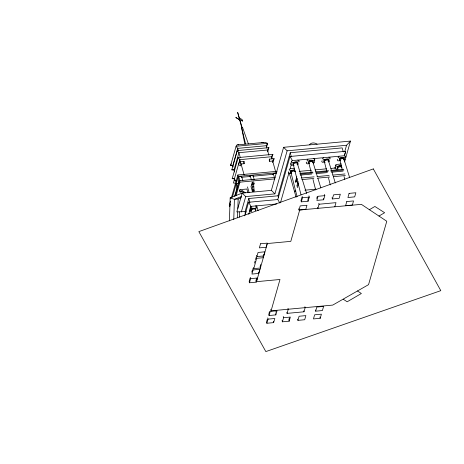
<?xml version="1.0" encoding="UTF-8"?>
<svg xmlns="http://www.w3.org/2000/svg" width="464" height="464" viewBox="0 0 464 464"><rect width="100%" height="100%" fill="white"/><g stroke="black" fill="none" stroke-linecap="round" stroke-linejoin="round"><path stroke-width="0.7" d="M229.407 220.893L230.173 197.855L242.173 193.088L271.37 190.368L274.908 193.865L287.129 150.806L283.591 147.308L271.37 190.368M233.752 219.6L234.419 199.323L241.442 196.533M237.539 217.802L237.73 212.007M237.846 208.388L238.16 198.975L241.35 197.705M339.01 156.252L338.059 157.244L339.352 158.172L340.675 157.737L345.1 157.632L345.854 156.994L345.506 156.09L344.369 155.747L292.43 160.59L291.543 161.124L290.667 164.43L291.966 165.358L293.283 164.923M291.543 161.124L291.705 162.04L292.772 162.51L299.007 161.739L299.239 160.863L297.789 160.092M341.382 163.989L336.69 164.424L335.803 164.958L334.927 168.264L336.226 169.192L337.548 168.757M335.803 164.958L335.965 165.874L337.032 166.35L341.284 165.642M248.391 143.927L242.498 127.275L241.541 127.362L244.783 143.927M233.125 166.941L232.789 165.729L237.713 148.37L236.077 146.276L236.936 144.942L264.909 142.338L267.67 143.335L266.498 147.459M234.546 171.993L234.001 170.05L231.826 169.836L237.29 150.597L268.882 147.651L267.716 151.774M234.001 170.05L238.931 152.691L237.29 150.597M234.772 180.305L234.378 178.907L232.203 178.692L238.2 157.574L272.878 154.344L271.718 158.433M234.378 178.907L239.836 159.668L238.2 157.574M234.221 180.194L236.124 181.349L235.758 180.049L234.221 180.194L233.421 183.013L235.59 183.228M239.412 161.895L238.612 164.714L240.52 165.863L241.054 163.983L239.412 161.895L244.041 161.466L244.134 163.699L241.054 163.983M230.446 201.208L229.268 205.355L229.674 206.793L230.457 204.027M231.426 197.757L237.893 174.963L277.101 171.309M232.418 197.125L238.299 176.401L237.893 174.963M238.937 183.448L236.797 183.645L236.304 185.38L237.342 189.08M242.834 180.745L241.622 176.43L238.769 176.697L238.276 178.431L239.314 182.132M244.041 161.466L243.774 162.406L244.134 163.699M234.61 196.243L237.156 187.27M238.136 183.819L239.117 180.368M235.196 195.912L239.511 180.716L275.158 177.393M236.188 195.28L239.917 182.155L239.511 180.716M247.938 192.792L246.877 189.022L240.01 189.66L239.453 190.936L239.731 191.847L241.361 192.026L241.698 191.18L243.751 192.879L244 191.992L241.953 190.286L241.616 191.139L240.456 191.238L240.219 192.125M249.852 176.79L250.177 175.636L253.031 175.369L254.243 179.684L252.816 179.817M241.344 211.961L245.711 196.585L242.173 193.088L236.843 211.88L246.077 211.52M252.196 182.369L251.007 186.551L252.422 191.58L253.883 191.441L254.115 190.634L253.582 184.063C254.568 185.397 254.226 180.397 252.196 182.369C252.88 182.613 252.747 185.478 252.12 184.202L252.422 191.58M343.302 151.937L342.165 147.894L290.22 152.737L278 195.791L248.803 198.517L245.41 210.476L245.978 212.495M244.731 215.824L248.582 202.263L277.779 199.543L279.862 203.064M250.856 206.387C249.284 208.388 249.887 215.615 251.094 208.725C251.755 208.295 251.529 205.848 250.856 206.387L276.648 203.98M248.745 214.345L251.012 206.37L248.582 202.263M269.468 159.094L269.201 160.034L269.561 161.327L272.646 161.043L274.091 158.665L269.468 159.094L269.561 161.327M255.432 209.479L255.768 208.29C256.43 207.86 256.203 205.413 255.531 205.946M255.409 210.488L256.731 205.836L258.088 210.673M274.091 158.665L273.29 161.478L272.507 162.441M272.942 174.638L273.267 173.478L276.121 173.217M249.307 280.859L250.09 278.116M251.778 272.165L252.364 270.106M254.516 263.076L255.101 261.017M255.496 259.643L256.076 257.584M250.63 278.649L257.392 278.017L256.221 282.135L249.458 282.767L250.63 278.649L250.282 277.426M253.095 269.955L251.929 274.073L258.692 273.441L259.863 269.323L253.095 269.955L252.752 268.731M256.894 256.575L258.059 252.457L264.828 251.824L263.656 255.942L256.894 256.575L256.551 255.351M260.698 264.509L260.113 266.568L260.513 268.001L253.75 268.627L256.673 258.326L256.406 257.375M277.779 199.543L290 156.484L345.68 151.293L344.3 156.159M256.464 278.858L255.879 280.917L256.221 282.135M280.604 202.258L288.904 173.008M290.081 168.867L291.253 164.732M295.307 182.074L296.798 176.825M295.713 182.207L296.832 178.263M296.223 182.068L297.18 178.686M296.821 186.134L298.126 181.534M297.262 187.705L298.567 183.106M267.31 319.29L266.533 322.039L266.875 323.257L273.644 322.631L274.81 318.507L268.047 319.139L266.875 323.257M268.923 313.612L269.509 311.553M301.965 197.188L300.991 200.622L301.333 201.846L308.102 201.214L309.268 197.096L308.925 195.872M269.074 315.52L270.239 311.402L277.008 310.77L275.836 314.888L269.074 315.52L268.731 314.302M299.013 210.024L300.185 205.9L306.948 205.274L305.782 209.392L299.013 210.024L298.671 208.8M301.333 201.846L302.505 197.728L302.163 196.504M271.086 310.834L279.983 279.49L256.505 281.677L267.328 243.542L290.806 241.355L299.698 210.018L361.375 204.346L386.785 221.264L368.549 284.658L332.74 305.086L271.086 310.834L270.709 309.488M313.235 163.374L313.989 162.731L314.795 159.889L314.447 158.984L313.316 158.647M307.951 199.305L308.537 197.246M316.715 198.488L317.301 196.429M283.574 317.695L290.336 317.063L289.171 321.181L282.402 321.813L283.574 317.695L283.231 316.471M304.894 306.733L305.161 307.684L303.995 311.802L287.077 313.38L288.248 309.262L287.976 308.305M318.803 203.273L319.07 204.23L317.898 208.348L317.631 207.396M289.408 317.898L288.828 319.963L289.171 321.181M324.8 195.646L318.031 196.278L316.866 200.396L323.628 199.769L324.8 195.646L324.452 194.428M344.769 151.537L346.55 145.267L350.494 141.073L283.591 147.308M297.929 320.363L299.1 316.245L305.863 315.613L304.697 319.737L297.929 320.363L297.586 319.145M332.392 198.952L333.558 194.828L340.327 194.201L339.155 198.319L332.392 198.952L332.05 197.728M344.578 161.913L350.494 141.073M334.817 206.77L335.982 202.652L319.07 204.23M315.653 311.176L316.825 307.058L323.588 306.426L322.422 310.549L315.653 311.176L315.311 309.958M320.224 318.287L321.395 314.169L314.627 314.795L313.461 318.919L320.224 318.287L319.882 317.063M344.369 155.747L345.68 151.293M231.182 163.763L230.614 165.52L232.789 165.729M266.904 148.132L266.226 145.713L267.67 143.335L236.077 146.276L230.614 165.52L232.052 165.387M268.894 155.214L267.438 150.029L268.882 147.651M272.02 158.816L271.434 156.722L272.878 154.344M314.795 159.889L314.041 160.527L309.621 160.631L308.299 161.066L307 160.138L307.957 159.146M240.01 189.66L239.697 190.513L240.468 191.238M290.731 163.966L291.079 163.606M288.759 171.784L288.347 172.608L289.049 173.397L290.963 173.101M322.132 160.712L321.72 161.536L322.422 162.325L324.342 162.029A2.436 1.328 -15.7 0 1 324.794 160.138A2.436 1.328 -15.7 0 1 327.996 159.593A2.436 1.328 -15.7 0 1 328.147 161.408M337.659 159.262L337.247 160.086L337.949 160.88L339.868 160.579M334.996 167.8L335.339 167.44M369.222 209.798L374.871 206.463L384.627 212.715L378.978 216.044M297.708 164.824L298.433 163.705M328.761 161.93L329.515 161.286L329.167 160.382M344.288 160.48L345.013 159.367M308.815 163.479L307.493 163.908L306.426 163.438L306.257 162.522L307.151 161.988M323.483 157.696L322.532 158.688L323.826 159.616L330.061 158.845L329.979 157.54L328.843 157.197M261.307 142.721L263.181 142.355M266.226 145.713L237.713 148.37L238.397 150.788M267.438 150.029L238.931 152.691L240.201 157.221M287.129 150.806L346.55 145.267M271.434 156.722L239.836 159.668L240.625 162.458M231.826 169.836L233.984 169.638M294.13 168.397L290.104 168.768L289.153 169.76L290.452 170.688L294.704 169.981M238.299 176.401L276.793 172.811M299.199 171.373L311.466 170.23M315.073 169.894L326.615 168.815M330.942 168.415L335.275 168.009M241.373 177.3L249.986 176.494M252.857 176.227L273.667 174.29M232.203 178.692L234.326 178.495M299.883 173.339L312.788 172.132M315.653 171.866L328.564 170.665M330.71 170.462L343.621 169.261M300.104 174.122L313.009 172.921M315.874 172.654L328.065 171.518M330.936 171.251L343.841 170.044M300.278 175.108L311.692 174.046M315.972 173.646L327.387 172.579M331.667 172.185L343.082 171.117M239.917 182.155L274.845 178.901M301.206 178.048L314.111 176.848M316.982 176.581L329.167 175.444M332.752 175.108L344.943 173.971M252.636 183.941L254.104 183.808M301.646 179.62L313.838 178.483M317.422 178.153L329.608 177.016M333.198 176.68L345.384 175.543M252.37 186.98L253.837 186.841M252.381 189.335L253.849 189.202M252.654 190.768L254.115 190.634M294.402 191.168L295.841 191.035M304.929 190.188L316.042 189.15M231.606 197.722L230.173 197.855L234.419 199.323L238.16 198.975M245.711 196.585L274.908 193.865M302.505 197.728L309.268 197.096M256.673 258.326L263.442 257.694L263.036 256.267M237.736 144.727L238.751 144.82M244 191.992L245.682 192.757M239.586 119.538L235.787 117.502L239.702 119.944M239.227 117.769L242.243 119.654L241.964 120.106L242.672 121.174L239.691 119.312L237.661 112.404L241.738 127.484L242.133 127.733M357.506 290.974L361.363 293.503L347.165 301.791L343.308 299.268M290 156.484L292.43 160.59M344.01 159.349L349.554 177.347M328.483 160.793L331.47 170.485M331.893 171.871L332.961 175.334M333.384 176.72L335.304 182.949M312.956 162.243L315.938 171.935M316.367 173.321L317.434 176.784M317.857 178.164L320.844 187.862M297.43 163.688L300.411 173.385M300.84 174.766L301.902 178.228M302.331 179.614L306.594 193.459M239.691 119.312L241.947 127.084M323.286 198.546L323.628 199.769M307.76 199.996L308.102 201.214M290.22 152.737L291.357 156.774M289.292 172.985L296.102 197.229M272.612 160.909L275.749 172.074M273.267 173.478L274.479 177.793M278 195.791L278.568 197.815M303.723 310.851L303.995 311.802M250.177 175.636L251.395 179.945M253.535 190.188L253.883 191.441M286.81 312.429L287.077 313.38M241.013 163.856L244.151 175.015M247.486 186.882L249.058 192.461M248.803 198.517L249.939 202.553M282.06 320.589L282.402 321.813M263.314 254.724L263.656 255.942M238.769 176.697L239.981 181.012M275.494 313.67L275.836 314.888M236.797 183.645L237.835 187.346M273.296 321.407L273.644 322.631M258.349 272.223L258.692 273.441M267.705 317.921L268.047 319.139M253.483 267.676L253.75 268.627M249.116 281.544L249.458 282.767M339.926 160.347L342.246 169.459M344.033 176.471L344.746 179.272M324.4 161.797L326.72 170.909M328.506 177.915L330.287 184.921M308.873 163.241L311.193 172.353M312.98 179.365L315.653 189.875M293.347 164.691L301.02 194.828M291.027 172.869L297.093 196.695M241.541 127.362L245.618 144.014M313.96 162.261L313.989 162.731M239.598 217.164A14.326 3.816 84.7 0 1 239.488 212.007M245.189 213.991A14.326 3.816 84.7 0 1 245.207 211.474M293.753 165.12A2.436 1.328 -15.7 0 1 293.451 163.258A2.436 1.328 -15.7 0 1 296.786 162.441A2.436 1.328 -15.7 0 1 297.093 164.302M294.072 165.352A2.105 1.148 -15.7 0 1 293.706 163.838A2.105 1.148 -15.7 0 1 296.403 162.968A2.105 1.148 -15.7 0 1 297.244 164.326M293.631 164.691A2.436 1.328 -15.7 0 1 293.213 164.511M292.999 163.189A2.436 1.328 -15.7 0 1 295.243 161.965A2.436 1.328 -15.7 0 1 297.378 162.452M325.131 162.452A2.105 1.148 -15.7 0 1 324.759 160.944A2.105 1.148 -15.7 0 1 327.462 160.074A2.105 1.148 -15.7 0 1 328.303 161.431M324.69 161.797A2.436 1.328 -15.7 0 1 324.266 161.617M323.843 161.031A2.436 1.328 -15.7 0 1 325.682 159.222A2.436 1.328 -15.7 0 1 328.431 159.552M341.869 167.394A2.436 1.328 -15.7 0 1 341.684 167.771M338.012 168.954A2.436 1.328 -15.7 0 1 338.169 166.762A2.436 1.328 -15.7 0 1 341.759 166.715M337.972 169.029A2.105 1.148 -15.7 0 1 339.196 166.959A2.105 1.148 -15.7 0 1 341.666 167.835M337.589 166.663A2.436 1.328 -15.7 0 1 341.637 166.286M309.279 163.67A2.436 1.328 -15.7 0 1 308.85 161.93A2.436 1.328 -15.7 0 1 311.976 160.921A2.436 1.328 -15.7 0 1 312.951 162.487M309.239 163.746A2.105 1.148 -15.7 0 1 310.462 161.681A2.105 1.148 -15.7 0 1 312.933 162.557M309.157 163.241A2.436 1.328 -15.7 0 1 308.74 163.061M308.856 161.379A2.436 1.328 -15.7 0 1 311.385 160.463A2.436 1.328 -15.7 0 1 313.038 161.321M291.015 173.118A2.436 1.328 -15.7 0 1 292.134 170.833A2.436 1.328 -15.7 0 1 295.313 171.378M291.752 173.524A2.105 1.148 -15.7 0 1 291.392 173.368M291.143 173.147A2.105 1.148 -15.7 0 1 292.616 171.303A2.105 1.148 -15.7 0 1 295.104 171.866M291.311 172.869A2.436 1.328 -15.7 0 1 290.893 172.689M290.47 172.103A2.436 1.328 -15.7 0 1 290.679 171.367M291.009 171.001A2.436 1.328 -15.7 0 1 294.768 170.369M276.034 311.657A3.468 1.891 -15.7 0 1 275.773 312.191M340.338 160.776A2.436 1.328 -15.7 0 1 339.909 159.03A2.436 1.328 -15.7 0 1 343.029 158.027A2.436 1.328 -15.7 0 1 344.004 159.593M340.292 160.851A2.105 1.148 -15.7 0 1 341.782 158.711A2.105 1.148 -15.7 0 1 343.83 159.981M339.399 159.227A2.436 1.328 -15.7 0 1 342.136 157.586A2.436 1.328 -15.7 0 1 344.068 158.787M251.778 211.155A2.436 1.328 -15.7 0 1 251.349 209.409A2.436 1.328 -15.7 0 1 254.475 208.4A2.436 1.328 -15.7 0 1 255.449 209.972M251.737 211.224A2.105 1.148 -15.7 0 1 252.961 209.16A2.105 1.148 -15.7 0 1 255.432 210.035M255.113 208.226A2.436 1.328 -15.7 0 1 255.513 209.165M251.656 210.726A2.436 1.328 -15.7 0 1 250.914 209.415A2.436 1.328 -15.7 0 1 252.961 208.063M309.575 144.745A4.988 3.903 19.1 0 1 317.103 144.223M256.459 278.388A3.468 1.891 -15.7 0 1 256.424 278.905M260.53 243.757L259.359 247.88L266.127 247.248L267.293 243.13L260.53 243.757M346.765 201.562L345.599 205.68L352.362 205.047L353.533 200.929L346.765 201.562M349.09 193.384L347.919 197.502L354.682 196.869L355.853 192.751L349.09 193.384M373.311 168.913L198.841 231.617L265.837 351.596L440.8 290.655L373.311 168.913"/></g></svg>
